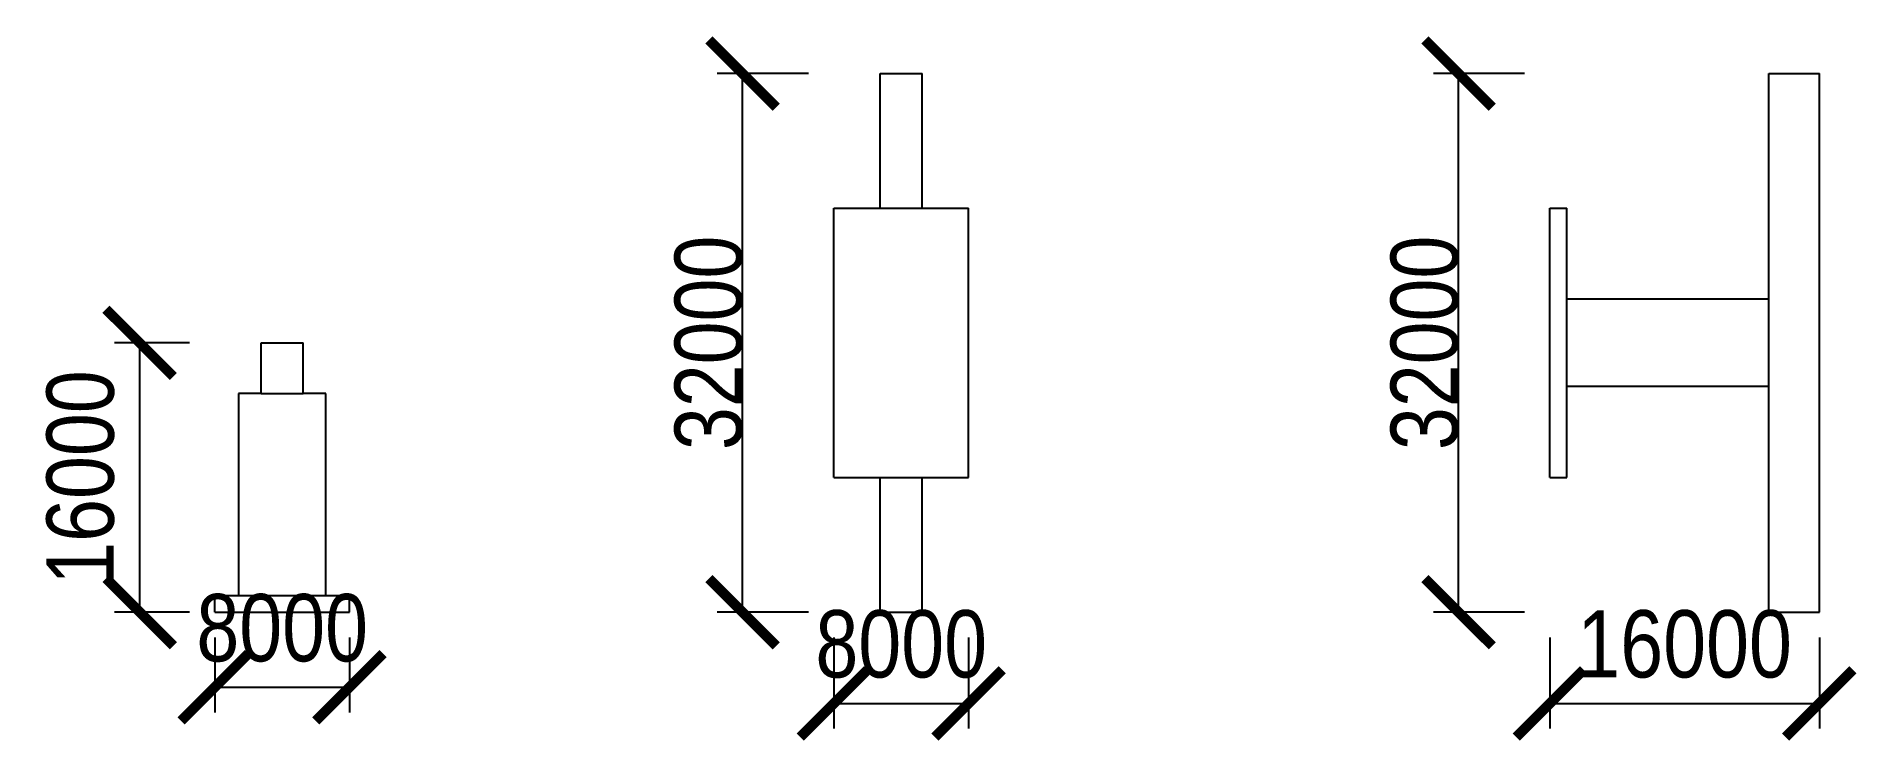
# Model space of a CAD drawing. Header units: millimetres. Extents: x -106 to 975, y -76 to 342.
import ezdxf

# ---------------------------------------------------------------- set-up
doc = ezdxf.new("R2010")
doc.units = ezdxf.units.MM
doc.layers.add('DIM', color=5, linetype='Continuous')
doc.layers.add('OUTLINE', color=7, linetype='Continuous')
doc.styles.add('OpenSansCondensed-Light', font='OpenSansCondensed-Light.ttf')
doc.dimstyles.new('EZDXF', dxfattribs={"dimtxt": 0.25, "dimasz": 0.175, "dimexe": 0.375, "dimexo": 0.125, "dimgap": 0.1, "dimtad": 1, "dimlfac": 100, "dimzin": 12, "dimdsep": 46, "dimtxsty": 'OpenSansCondensed-Light', "dimblk": 'ARCHTICK', "dimcen": 2.5, "dimazin": 3, "dimtfac": 0.5, "dimtmove": 2, "dimatfit": 3})

# ---------------------------------------------------------------- blocks, each defined once
blk = doc.blocks.new('_ARCHTICK')
at = {"color": 0, "linetype": 'BYBLOCK', "const_width": 0.15}
blk.add_lwpolyline([(-0.5, -0.5), (0.5, 0.5)], dxfattribs=at)

msp = doc.modelspace()

# ---------------------------------------------------------------- linework, layer by layer
at = {"layer": 'OUTLINE'}
for points in [[(395.1, 240), (395.1, 320)], [(395.1, 320), (420.1, 320)], [(420.1, 240), (420.1, 320)], [(922.8, 182.798), (922.8, 320)], [(922.8, 320), (952.8, 320)], [(952.8, 0), (952.8, 320)], [(367.6, 80), (367.6, 240)], [(367.6, 240), (447.6, 240)], [(447.6, 80), (447.6, 240)], [(792.8, 80), (792.8, 240)], [(792.8, 240), (802.8, 240)], [(802.8, 80), (802.8, 240)], [(922.8, 186), (802.8, 186)], [(922.8, 160), (922.8, 161.52), (922.8, 163.04), (922.8, 164.56), (922.8, 166.079), (922.8, 167.599), (922.8, 169.119), (922.8, 170.639), (922.8, 172.159), (922.8, 173.679), (922.8, 175.199), (922.8, 176.719), (922.8, 178.238), (922.8, 179.758), (922.8, 181.278), (922.8, 182.798)], [(27.5, 130), (27.5, 160)], [(27.5, 160), (52.5, 160)], [(52.5, 130), (52.5, 160)], [(922.8, 137.202), (922.8, 138.722), (922.8, 140.242), (922.8, 141.762), (922.8, 143.281), (922.8, 144.801), (922.8, 146.321), (922.8, 147.841), (922.8, 149.361), (922.8, 150.881), (922.8, 152.401), (922.8, 153.921), (922.8, 155.44), (922.8, 156.96), (922.8, 158.48), (922.8, 160)], [(27.5, 130), (26.6, 130), (25.7, 130), (24.8, 130), (23.9, 130), (23, 130), (22.1, 130), (21.2, 130), (20.3, 130), (19.4, 130), (18.5, 130), (17.6, 130), (16.7, 130), (15.8, 130), (14.9, 130), (14, 130)], [(14, 130), (14, 10)], [(27.5, 130), (52.5, 130)], [(66, 130), (65.1, 130), (64.2, 130), (63.3, 130), (62.4, 130), (61.5, 130), (60.6, 130), (59.7, 130), (58.8, 130), (57.9, 130), (57, 130), (56.1, 130), (55.2, 130), (54.3, 130), (53.4, 130), (52.5, 130)], [(66, 10), (66, 130)], [(922.8, 134), (802.8, 134)], [(922.8, 0), (922.8, 137.202)], [(367.6, 80), (447.6, 80)], [(395.1, 0), (395.1, 80)], [(420.1, 0), (420.1, 80)], [(792.8, 80), (802.8, 80)], [(0, 10), (80, 10)], [(0, 0), (0, 10)], [(0, 0), (80, 0)], [(80, 0), (80, 10)], [(395.1, 0), (420.1, 0)], [(922.8, 0), (952.8, 0)]]:
    msp.add_lwpolyline(points, dxfattribs=at)

# ---------------------------------------------------------------- dimensions: what is measured, and where the dimension line sits
at = {"layer": 'DIM'}
for base, p1, p2 in [((313.4, 0), (367.6, 0), (367.6, 320)), ((738.6, 0), (792.8, 0), (792.8, 320)), ((-44.6, 0), (0, 0), (0, 160))]:
    msp.add_linear_dim(base=base, p1=p1, p2=p2, angle=90, dimstyle='EZDXF', override={"dimtxt": 40, "dimasz": 40, "dimexe": 15, "dimexo": 15, "dimdec": 0}, dxfattribs=at).render()
for base, p1, p2 in [((0, -44.6), (0, 0), (80, 0)), ((367.6, -54.2), (367.6, 0), (447.6, 0)), ((792.8, -54.2), (792.8, 0), (952.8, 0))]:
    msp.add_linear_dim(base=base, p1=p1, p2=p2, dimstyle='EZDXF', override={"dimtxt": 40, "dimasz": 40, "dimexe": 15, "dimexo": 15, "dimdec": 0}, dxfattribs=at).render()

doc.saveas('drawing.dxf')
